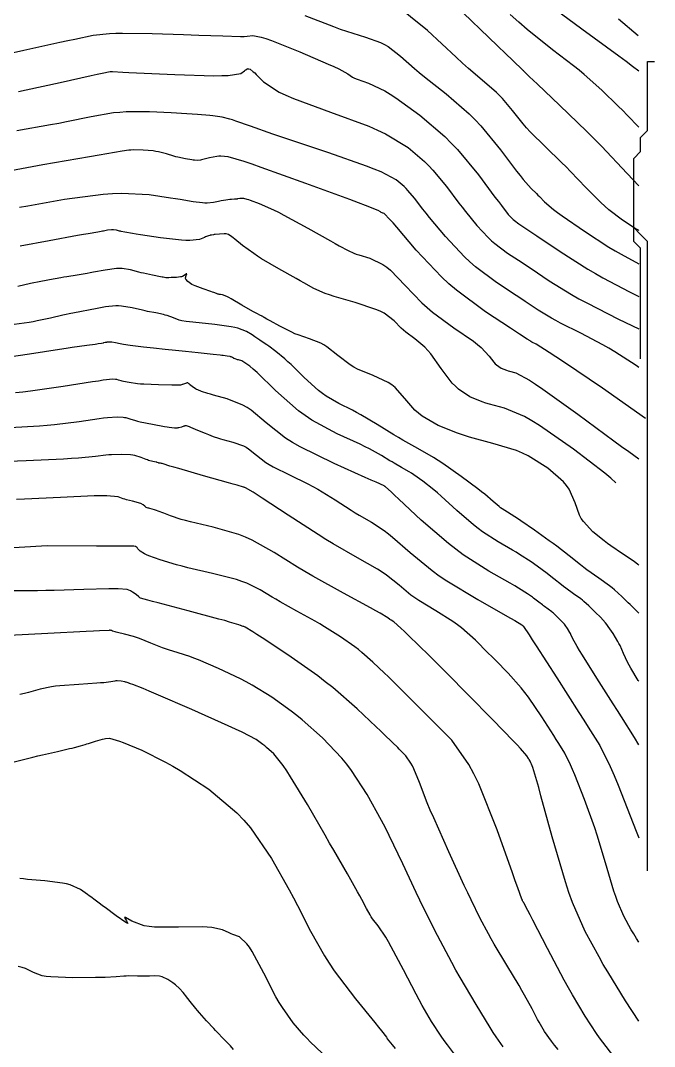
# Model space of a CAD drawing. Header units: metres. Extents: x 837475 to 838479, y 1189012 to 1191015.
# Drawn here: x 838387.2 to 838478.8, y 1189518.9 to 1189667.2 of the extents above; entities that cross this region are included whole.
import ezdxf

# ---------------------------------------------------------------- set-up
doc = ezdxf.new("R2010")
doc.units = ezdxf.units.M
doc.header["$LTSCALE"] = 0.3
for name, color, linetype in [('COTAS 10', 1, 'Continuous'), ('COTAS INT', 252, 'Continuous'), ('DRENAJE', 5, 'Continuous')]:
    doc.layers.add(name, color=color, linetype=linetype)

msp = doc.modelspace()

# ---------------------------------------------------------------- linework, layer by layer
at = {"layer": 'COTAS 10'}
for points, elevation in [([(838476.514, 1189651.77), (838474.839, 1189653.531), (838474.198, 1189654.182), (838473.554, 1189654.829), (838471.195, 1189657.12), (838468.653, 1189659.386), (838467.893, 1189660.017), (838467.109, 1189660.65), (838464.076, 1189662.948), (838460.392, 1189665.887), (838459.198, 1189666.922), (838457.928, 1189668.055)], 1910), ([(838386.931, 1189656.92), (838388.066, 1189657.16), (838392.972, 1189658.239), (838397.445, 1189659.241), (838398.307, 1189659.432), (838399.006, 1189659.585), (838400.17, 1189659.825), (838400.285, 1189659.819), (838400.323, 1189659.816), (838400.363, 1189659.814), (838400.527, 1189659.801), (838402.016, 1189659.727), (838402.892, 1189659.686), (838403.968, 1189659.635), (838409.527, 1189659.378), (838415.17, 1189659.211), (838416.299, 1189659.218), (838417.24, 1189659.248), (838419.071, 1189659.548), (838419.574, 1189659.921), (838419.677, 1189659.998), (838419.765, 1189660.063), (838419.951, 1189660.199), (838420.071, 1189660.227), (838420.116, 1189660.223), (838420.167, 1189660.213), (838420.394, 1189660.138), (838420.852, 1189659.792), (838421.048, 1189659.613), (838421.273, 1189659.396), (838422.339, 1189658.312), (838424.584, 1189656.841), (838425.553, 1189656.381), (838426.674, 1189655.898), (838431.975, 1189653.963), (838437.519, 1189651.909), (838438.792, 1189651.352), (838439.951, 1189650.799), (838443.193, 1189648.843), (838445.565, 1189646.805), (838446.177, 1189646.201), (838446.769, 1189645.58), (838448.743, 1189643.193), (838450.54, 1189640.811), (838451.019, 1189640.193), (838451.491, 1189639.594), (838453.131, 1189637.58), (838454.78, 1189635.812), (838455.257, 1189635.368), (838455.744, 1189634.943), (838457.58, 1189633.572), (838459.654, 1189632.203), (838460.291, 1189631.779), (838460.956, 1189631.336), (838463.584, 1189629.576), (838466.825, 1189627.582), (838467.876, 1189626.991), (838468.993, 1189626.384), (838473.584, 1189624.054), (838476.514, 1189622.63)], 1920), ([(838476.514, 1189588.507), (838476.4, 1189588.6), (838476.074, 1189588.842), (838475.718, 1189589.098), (838474.182, 1189590.131), (838472.473, 1189591.299), (838472.006, 1189591.639), (838471.543, 1189591.986), (838469.897, 1189593.301), (838468.513, 1189594.777), (838468.215, 1189595.226), (838467.953, 1189595.692), (838467.318, 1189597.52), (838466.479, 1189599.468), (838466.089, 1189600.009), (838465.631, 1189600.552), (838463.407, 1189602.517), (838460.563, 1189604.263), (838459.713, 1189604.667), (838458.837, 1189605.037), (838455.446, 1189606.084), (838452.067, 1189606.984), (838451.198, 1189607.261), (838450.358, 1189607.549), (838447.563, 1189608.691), (838445.237, 1189610.027), (838444.693, 1189610.438), (838444.192, 1189610.866), (838442.741, 1189612.562), (838441.329, 1189614.174), (838440.852, 1189614.55), (838440.337, 1189614.895), (838438.168, 1189615.886), (838435.919, 1189616.809), (838435.354, 1189617.111), (838434.815, 1189617.434), (838433.075, 1189618.768), (838431.488, 1189620.034), (838431.045, 1189620.314), (838430.6, 1189620.563), (838428.98, 1189621.206), (838427.331, 1189621.751), (838426.867, 1189621.937), (838426.401, 1189622.14), (838424.691, 1189623.001), (838423.289, 1189623.782), (838422.795, 1189624.057), (838422.413, 1189624.271), (838422.352, 1189624.309), (838422.332, 1189624.323), (838422.312, 1189624.338), (838422.231, 1189624.401), (838422.121, 1189624.47), (838422.084, 1189624.489), (838422.043, 1189624.507), (838421.868, 1189624.569), (838421.341, 1189624.837), (838421.079, 1189624.985), (838420.765, 1189625.164), (838419.211, 1189626.078), (838417.632, 1189626.986), (838417.303, 1189627.162), (838417.021, 1189627.306), (838416.394, 1189627.551), (838416.122, 1189627.579), (838416.064, 1189627.584), (838416.014, 1189627.589), (838415.898, 1189627.6), (838415.804, 1189627.622), (838415.769, 1189627.633), (838415.729, 1189627.647), (838415.553, 1189627.718), (838415.131, 1189627.874), (838414.937, 1189627.942), (838414.709, 1189628.021), (838413.605, 1189628.394), (838412.46, 1189628.826), (838412.206, 1189628.942), (838411.98, 1189629.056), (838411.391, 1189629.452), (838411.103, 1189629.825), (838411.067, 1189629.925), (838411.049, 1189630.023), (838411.141, 1189630.362), (838411.25, 1189630.572), (838411.243, 1189630.589), (838411.22, 1189630.589), (838411.003, 1189630.436), (838410.617, 1189630.216), (838410.489, 1189630.172), (838410.35, 1189630.135), (838409.771, 1189630.065), (838409.212, 1189630.044), (838409.086, 1189630.038), (838408.972, 1189630.032), (838408.667, 1189630.011), (838408.462, 1189629.998), (838408.412, 1189629.997), (838408.365, 1189629.998), (838408.221, 1189630.012), (838407.851, 1189630.082), (838407.663, 1189630.118), (838407.436, 1189630.162), (838406.307, 1189630.381), (838404.985, 1189630.659), (838404.637, 1189630.74), (838404.296, 1189630.823), (838403.134, 1189631.138), (838401.894, 1189631.335), (838401.505, 1189631.344), (838401.096, 1189631.333), (838399.455, 1189631.127), (838397.756, 1189630.811), (838397.311, 1189630.731), (838396.877, 1189630.654), (838395.399, 1189630.401), (838393.932, 1189630.152), (838393.504, 1189630.078), (838393.067, 1189630.002), (838391.41, 1189629.706), (838389.662, 1189629.371), (838389.167, 1189629.269), (838388.668, 1189629.164), (838386.828, 1189628.754)], 1930), ([(838476.514, 1189534.014), (838476.173, 1189534.563), (838475.792, 1189535.202), (838475.437, 1189535.811), (838474.366, 1189537.761), (838473.446, 1189539.883), (838473.187, 1189540.601), (838472.925, 1189541.376), (838471.961, 1189544.644), (838470.865, 1189548.39), (838470.519, 1189549.466), (838470.155, 1189550.558), (838468.69, 1189554.644), (838467.291, 1189558.219), (838466.969, 1189558.989), (838466.675, 1189559.665), (838465.851, 1189561.313), (838464.952, 1189562.743), (838464.61, 1189563.282), (838464.229, 1189563.881), (838462.518, 1189566.561), (838460.571, 1189569.407), (838460.041, 1189570.112), (838459.515, 1189570.781), (838457.648, 1189572.895), (838455.805, 1189574.768), (838455.294, 1189575.284), (838454.783, 1189575.798), (838452.938, 1189577.648), (838450.933, 1189579.421), (838450.321, 1189579.888), (838449.686, 1189580.345), (838447.187, 1189581.905), (838444.759, 1189583.377), (838444.168, 1189583.778), (838443.612, 1189584.175), (838441.897, 1189585.585), (838440.072, 1189587.042), (838439.447, 1189587.47), (838438.771, 1189587.907), (838435.893, 1189589.573), (838432.403, 1189591.568), (838431.34, 1189592.213), (838430.234, 1189592.899), (838425.893, 1189595.708), (838422.142, 1189598.187), (838421.409, 1189598.664), (838420.809, 1189599.05), (838419.743, 1189599.686), (838419.571, 1189599.726), (838419.534, 1189599.736), (838419.501, 1189599.745), (838419.42, 1189599.772), (838418.508, 1189600.036), (838417.951, 1189600.195), (838417.263, 1189600.391), (838413.679, 1189601.408), (838410.081, 1189602.436), (838409.383, 1189602.638), (838408.814, 1189602.806), (838407.839, 1189603.115), (838407.699, 1189603.178), (838407.657, 1189603.19), (838407.613, 1189603.2), (838407.443, 1189603.216), (838407.287, 1189603.227), (838407.253, 1189603.233), (838407.222, 1189603.241), (838407.144, 1189603.279), (838406.988, 1189603.339), (838406.909, 1189603.359), (838406.815, 1189603.382), (838406.342, 1189603.48), (838405.73, 1189603.634), (838405.548, 1189603.692), (838405.359, 1189603.757), (838404.63, 1189604.045), (838403.733, 1189604.314), (838403.439, 1189604.367), (838403.125, 1189604.41), (838401.825, 1189604.487), (838400.377, 1189604.451), (838399.97, 1189604.424), (838399.559, 1189604.389), (838398.054, 1189604.198), (838395.593, 1189603.959), (838394.581, 1189603.893), (838393.425, 1189603.827), (838388.054, 1189603.588), (838382.927, 1189603.383)], 1940), ([(838450.76, 1189516.689), (838448.876, 1189519.163), (838448.412, 1189519.806), (838447.975, 1189520.43), (838446.605, 1189522.534), (838445.248, 1189524.89), (838444.819, 1189525.673), (838444.365, 1189526.514), (838442.534, 1189530.025), (838440.765, 1189533.359), (838440.352, 1189534.088), (838439.972, 1189534.734), (838438.874, 1189536.365), (838438.082, 1189537.409), (838437.894, 1189537.684), (838437.72, 1189537.953), (838437.204, 1189538.874), (838436.519, 1189540.181), (838436.238, 1189540.693), (838435.918, 1189541.27), (838434.431, 1189543.898), (838432.485, 1189547.289), (838431.875, 1189548.347), (838431.234, 1189549.458), (838428.661, 1189553.898), (838426.228, 1189557.931), (838425.674, 1189558.785), (838425.173, 1189559.523), (838423.799, 1189561.24), (838422.778, 1189562.147), (838422.5, 1189562.375), (838422.223, 1189562.594), (838421.24, 1189563.301), (838419.225, 1189564.357), (838418.298, 1189564.795), (838417.211, 1189565.296), (838411.952, 1189567.633), (838406.812, 1189569.864), (838405.799, 1189570.298), (838404.965, 1189570.652), (838403.435, 1189571.268), (838403.108, 1189571.361), (838403.032, 1189571.385), (838402.962, 1189571.408), (838402.76, 1189571.486), (838402.511, 1189571.565), (838402.411, 1189571.589), (838402.298, 1189571.613), (838401.776, 1189571.708), (838401.179, 1189571.761), (838401.017, 1189571.758), (838400.857, 1189571.749), (838400.294, 1189571.653), (838399.246, 1189571.507), (838398.78, 1189571.465), (838398.239, 1189571.423), (838395.651, 1189571.269), (838392.92, 1189571.064), (838392.288, 1189570.991), (838391.711, 1189570.91), (838390.075, 1189570.559), (838388.396, 1189570.096), (838387.791, 1189569.945), (838387.126, 1189569.785)], 1950)]:
    msp.add_lwpolyline(points, dxfattribs=dict(at, elevation=elevation))
at = {"layer": 'COTAS INT'}
for points, elevation in [([(838476.514, 1189636.843), (838476.458, 1189636.876), (838475.998, 1189637.155), (838474.177, 1189638.331), (838472.181, 1189639.847), (838471.611, 1189640.341), (838471.033, 1189640.867), (838468.88, 1189643.034), (838466.643, 1189645.385), (838466.012, 1189646.027), (838465.376, 1189646.665), (838463.034, 1189648.938), (838460.856, 1189651.108), (838460.323, 1189651.68), (838459.821, 1189652.241), (838458.26, 1189654.165), (838456.818, 1189655.915), (838456.39, 1189656.366), (838455.95, 1189656.803), (838454.26, 1189658.26), (838451.917, 1189660.24), (838451.065, 1189661.006), (838450.125, 1189661.867), (838446, 1189665.765), (838441.107, 1189669.673)], 1914), ([(838476.514, 1189643.297), (838474.86, 1189645.077), (838471.117, 1189649.011), (838470.061, 1189650.085), (838468.996, 1189651.153), (838465.077, 1189654.957), (838461.871, 1189657.994), (838461.256, 1189658.578), (838460.76, 1189659.05), (838459.949, 1189659.83), (838459.907, 1189659.881), (838459.895, 1189659.894), (838459.882, 1189659.907), (838459.833, 1189659.949), (838458.276, 1189661.437), (838457.313, 1189662.361), (838456.118, 1189663.508), (838449.883, 1189669.496)], 1912), ([(838462.429, 1189670.374), (838468.277, 1189665.988), (838473.626, 1189662.088), (838474.707, 1189661.288), (838475.613, 1189660.608), (838476.514, 1189659.895)], 1908), ([(838428.306, 1189667.912), (838432.422, 1189666.299), (838433.406, 1189665.942), (838434.321, 1189665.624), (838437.063, 1189664.798), (838439.237, 1189664.026), (838439.795, 1189663.741), (838440.333, 1189663.426), (838442.117, 1189662.034), (838444.133, 1189660.227), (838444.817, 1189659.651), (838445.557, 1189659.042), (838448.687, 1189656.571), (838452.019, 1189653.699), (838452.886, 1189652.839), (838453.728, 1189651.949), (838456.571, 1189648.499), (838458.883, 1189645.432), (838459.39, 1189644.783), (838459.841, 1189644.222), (838460.991, 1189642.919), (838461.756, 1189642.177), (838461.964, 1189641.968), (838462.17, 1189641.759), (838462.9, 1189640.991), (838464.221, 1189639.868), (838464.799, 1189639.435), (838465.469, 1189638.948), (838468.658, 1189636.748), (838472.204, 1189634.459), (838473.1, 1189633.915), (838473.959, 1189633.411), (838476.514, 1189632.044)], 1916), ([(838476.436, 1189664.977), (838473.598, 1189667.377)], 1906), ([(838382.742, 1189661.809), (838387.701, 1189662.919), (838392.904, 1189664.047), (838394.052, 1189664.294), (838395.073, 1189664.512), (838397.701, 1189665.062), (838400.104, 1189665.323), (838400.982, 1189665.36), (838401.953, 1189665.38), (838406.228, 1189665.322), (838410.762, 1189665.167), (838411.895, 1189665.126), (838412.975, 1189665.086), (838416.437, 1189664.949), (838419.001, 1189664.883), (838419.515, 1189664.888), (838419.944, 1189664.903), (838420.785, 1189665.041), (838421.999, 1189664.799), (838422.663, 1189664.574), (838423.469, 1189664.28), (838427.563, 1189662.651), (838431.678, 1189660.9), (838432.497, 1189660.531), (838433.177, 1189660.211), (838434.477, 1189659.472), (838435.179, 1189659.012), (838435.482, 1189658.868), (838435.833, 1189658.717), (838437.49, 1189658.112), (838439.82, 1189657.011), (838440.593, 1189656.548), (838441.422, 1189656.016), (838444.882, 1189653.522), (838448.509, 1189650.406), (838449.445, 1189649.483), (838450.35, 1189648.533), (838453.369, 1189644.882), (838455.746, 1189641.681), (838456.246, 1189641.015), (838456.678, 1189640.444), (838457.665, 1189639.177), (838458.225, 1189638.576), (838458.388, 1189638.425), (838458.553, 1189638.281), (838459.177, 1189637.815), (838460.488, 1189636.943), (838461.086, 1189636.542), (838461.786, 1189636.073), (838465.166, 1189633.804), (838469.161, 1189631.258), (838470.249, 1189630.614), (838471.33, 1189629.996), (838475.166, 1189627.986), (838476.514, 1189627.325)], 1918), ([(838476.514, 1189617.059), (838476.126, 1189617.351), (838473.054, 1189619.326), (838472.189, 1189619.838), (838471.319, 1189620.335), (838468.127, 1189622.002), (838465.223, 1189623.468), (838464.534, 1189623.839), (838463.895, 1189624.194), (838462.002, 1189625.348), (838460.125, 1189626.599), (838459.496, 1189627.016), (838458.82, 1189627.463), (838455.982, 1189629.329), (838452.936, 1189631.605), (838452.127, 1189632.31), (838451.334, 1189633.048), (838448.596, 1189635.982), (838446.304, 1189638.743), (838445.792, 1189639.371), (838445.333, 1189639.94), (838444.117, 1189641.503), (838443.187, 1189642.628), (838442.909, 1189642.92), (838442.621, 1189643.205), (838441.503, 1189644.164), (838439.295, 1189645.311), (838438.319, 1189645.714), (838437.185, 1189646.154), (838431.773, 1189648.051), (838426.114, 1189649.944), (838424.824, 1189650.382), (838423.655, 1189650.782), (838420.432, 1189651.918), (838418.323, 1189652.66), (838417.856, 1189652.812), (838417.44, 1189652.942), (838416.357, 1189653.22), (838415.353, 1189653.356), (838414.986, 1189653.396), (838414.581, 1189653.437), (838412.796, 1189653.595), (838410.491, 1189653.757), (838409.757, 1189653.801), (838408.982, 1189653.845), (838405.838, 1189653.999), (838402.474, 1189653.981), (838401.561, 1189653.917), (838400.655, 1189653.826), (838397.449, 1189653.285), (838393.882, 1189652.538), (838392.749, 1189652.318), (838391.553, 1189652.092), (838386.71, 1189651.231)], 1922), ([(838477.473, 1189609.666), (838471.283, 1189614.04), (838465.661, 1189617.858), (838464.53, 1189618.615), (838463.583, 1189619.241), (838461.703, 1189620.419), (838461.094, 1189620.727), (838460.95, 1189620.804), (838460.816, 1189620.879), (838460.419, 1189621.12), (838459.294, 1189621.863), (838458.701, 1189622.253), (838457.986, 1189622.723), (838454.385, 1189625.086), (838450.176, 1189628.208), (838449.077, 1189629.156), (838448.008, 1189630.141), (838444.385, 1189634), (838441.588, 1189637.303), (838441.038, 1189637.938), (838440.587, 1189638.451), (838439.768, 1189639.292), (838439.61, 1189639.339), (838439.575, 1189639.35), (838439.543, 1189639.362), (838439.459, 1189639.399), (838439.333, 1189639.469), (838439.276, 1189639.501), (838439.209, 1189639.539), (838438.884, 1189639.721), (838437.048, 1189640.454), (838436.027, 1189640.839), (838434.785, 1189641.302), (838428.448, 1189643.633), (838421.988, 1189645.955), (838420.668, 1189646.413), (838419.551, 1189646.791), (838417.21, 1189647.488), (838416.178, 1189647.571), (838415.886, 1189647.562), (838415.592, 1189647.539), (838414.51, 1189647.341), (838413.578, 1189647.108), (838413.378, 1189647.063), (838413.203, 1189647.027), (838412.782, 1189646.968), (838412.361, 1189647.002), (838412.186, 1189647.025), (838411.985, 1189647.053), (838411.049, 1189647.202), (838409.956, 1189647.424), (838409.657, 1189647.497), (838409.359, 1189647.576), (838408.294, 1189647.907), (838407.136, 1189648.215), (838406.779, 1189648.28), (838406.407, 1189648.335), (838404.93, 1189648.463), (838403.508, 1189648.485), (838403.171, 1189648.475), (838402.857, 1189648.457), (838401.925, 1189648.33), (838399.697, 1189647.916), (838398.567, 1189647.716), (838397.213, 1189647.479), (838390.468, 1189646.318), (838382.439, 1189644.843)], 1924), ([(838387.104, 1189640.225), (838388.281, 1189640.431), (838393.571, 1189641.353), (838399.157, 1189642.102), (838400.522, 1189642.2), (838401.807, 1189642.25), (838405.794, 1189642.035), (838408.882, 1189641.564), (838409.602, 1189641.453), (838410.263, 1189641.35), (838412.162, 1189641.046), (838413.534, 1189640.877), (838413.863, 1189640.858), (838414.17, 1189640.852), (838415.093, 1189640.933), (838415.84, 1189641.083), (838416.036, 1189641.12), (838416.227, 1189641.156), (838416.875, 1189641.272), (838417.443, 1189641.357), (838417.583, 1189641.374), (838417.715, 1189641.387), (838418.131, 1189641.411), (838418.47, 1189641.426), (838418.554, 1189641.434), (838418.633, 1189641.444), (838418.885, 1189641.492), (838419.104, 1189641.532), (838419.164, 1189641.537), (838419.223, 1189641.538), (838419.433, 1189641.521), (838419.909, 1189641.38), (838420.136, 1189641.303), (838420.404, 1189641.21), (838421.716, 1189640.738), (838423.756, 1189639.842), (838424.483, 1189639.481), (838425.28, 1189639.072), (838428.742, 1189637.186), (838432.016, 1189635.346), (838432.693, 1189634.966), (838433.272, 1189634.641), (838434.536, 1189633.933), (838435.391, 1189633.559), (838435.711, 1189633.445), (838436.069, 1189633.326), (838437.662, 1189632.859), (838439.562, 1189631.949), (838440.112, 1189631.552), (838440.673, 1189631.091), (838442.788, 1189628.9), (838445.195, 1189626.378), (838445.94, 1189625.709), (838446.72, 1189625.053), (838449.824, 1189622.788), (838452.629, 1189620.831), (838453.222, 1189620.369), (838453.734, 1189619.942), (838454.918, 1189618.69), (838455.587, 1189617.8), (838455.775, 1189617.602), (838455.965, 1189617.425), (838456.658, 1189616.961), (838457.409, 1189616.654), (838457.635, 1189616.576), (838457.868, 1189616.502), (838458.776, 1189616.26), (838460.727, 1189615.211), (838461.618, 1189614.627), (838462.661, 1189613.917), (838467.696, 1189610.293), (838472.897, 1189606.47), (838474.045, 1189605.635), (838475.065, 1189604.896), (838476.514, 1189603.87)], 1926), ([(838473.214, 1189600.403), (838472.5, 1189601.042), (838471.624, 1189601.778), (838467.111, 1189605.253), (838462.189, 1189608.664), (838461.056, 1189609.359), (838460.021, 1189609.947), (838457.111, 1189611.172), (838454.968, 1189611.743), (838454.416, 1189611.919), (838453.883, 1189612.102), (838452.11, 1189612.826), (838450.474, 1189613.922), (838450.028, 1189614.34), (838449.584, 1189614.807), (838448.003, 1189616.907), (838446.469, 1189619.037), (838446.053, 1189619.524), (838445.643, 1189619.966), (838444.194, 1189621.19), (838442.869, 1189622.157), (838442.536, 1189622.438), (838442.218, 1189622.723), (838441.19, 1189623.8), (838439.759, 1189624.879), (838439.186, 1189625.166), (838438.537, 1189625.448), (838435.556, 1189626.426), (838432.527, 1189627.314), (838431.848, 1189627.54), (838431.238, 1189627.756), (838429.613, 1189628.467), (838428.124, 1189629.299), (838427.6, 1189629.593), (838427.028, 1189629.914), (838424.558, 1189631.302), (838422.056, 1189632.773), (838421.464, 1189633.147), (838420.916, 1189633.506), (838419.298, 1189634.683), (838418.176, 1189635.583), (838417.94, 1189635.768), (838417.736, 1189635.925), (838417.27, 1189636.26), (838416.917, 1189636.365), (838416.785, 1189636.377), (838416.637, 1189636.382), (838415.979, 1189636.338), (838415.34, 1189636.26), (838415.205, 1189636.243), (838415.088, 1189636.229), (838414.815, 1189636.194), (838414.656, 1189636.165), (838414.611, 1189636.153), (838414.565, 1189636.14), (838414.395, 1189636.083), (838414.085, 1189635.961), (838413.951, 1189635.908), (838413.796, 1189635.847), (838413.061, 1189635.557), (838411.672, 1189635.383), (838411.105, 1189635.395), (838410.459, 1189635.433), (838407.466, 1189635.788), (838404.538, 1189636.231), (838403.933, 1189636.325), (838403.417, 1189636.406), (838402.296, 1189636.593), (838401.784, 1189636.7), (838401.653, 1189636.73), (838401.526, 1189636.761), (838401.105, 1189636.874), (838400.668, 1189636.943), (838400.531, 1189636.946), (838400.387, 1189636.943), (838399.808, 1189636.87), (838399.209, 1189636.759), (838399.052, 1189636.73), (838398.898, 1189636.703), (838398.377, 1189636.614), (838397.001, 1189636.371), (838396.309, 1189636.247), (838395.482, 1189636.098), (838391.371, 1189635.355), (838387.158, 1189634.583)], 1928), ([(838476.514, 1189581.544), (838475.544, 1189582.507), (838475.264, 1189582.786), (838474.992, 1189583.057), (838474.069, 1189583.98), (838473.027, 1189584.917), (838472.679, 1189585.198), (838472.305, 1189585.489), (838470.741, 1189586.614), (838469.028, 1189587.829), (838468.56, 1189588.176), (838468.096, 1189588.528), (838466.443, 1189589.835), (838464.684, 1189591.219), (838464.152, 1189591.62), (838463.601, 1189592.027), (838461.449, 1189593.562), (838459.468, 1189594.918), (838459.025, 1189595.213), (838458.627, 1189595.474), (838457.57, 1189596.127), (838456.792, 1189596.626), (838456.57, 1189596.79), (838456.346, 1189596.965), (838455.513, 1189597.689), (838454.285, 1189598.727), (838453.812, 1189599.101), (838453.281, 1189599.511), (838450.884, 1189601.302), (838448.237, 1189603.158), (838447.55, 1189603.608), (838446.881, 1189604.032), (838444.63, 1189605.334), (838442.432, 1189606.549), (838441.797, 1189606.917), (838441.151, 1189607.299), (838438.724, 1189608.795), (838436.359, 1189610.229), (838435.753, 1189610.571), (838435.167, 1189610.89), (838433.224, 1189611.848), (838431.357, 1189612.91), (838430.818, 1189613.296), (838430.271, 1189613.722), (838428.214, 1189615.589), (838426.294, 1189617.461), (838425.832, 1189617.889), (838425.401, 1189618.278), (838424.095, 1189619.359), (838423.07, 1189620.117), (838422.815, 1189620.302), (838422.573, 1189620.477), (838421.806, 1189621.019), (838421.089, 1189621.499), (838420.879, 1189621.634), (838420.664, 1189621.77), (838419.845, 1189622.27), (838418.632, 1189622.731), (838418.168, 1189622.842), (838417.648, 1189622.946), (838415.309, 1189623.265), (838413.026, 1189623.493), (838412.541, 1189623.541), (838412.121, 1189623.582), (838411.139, 1189623.675), (838410.516, 1189623.786), (838410.323, 1189623.839), (838410.121, 1189623.902), (838409.317, 1189624.206), (838408.405, 1189624.541), (838408.135, 1189624.622), (838407.858, 1189624.698), (838406.794, 1189624.931), (838405.591, 1189625.165), (838405.226, 1189625.243), (838404.848, 1189625.325), (838403.368, 1189625.668), (838401.822, 1189625.916), (838401.403, 1189625.94), (838400.987, 1189625.944), (838399.517, 1189625.793), (838398.068, 1189625.516), (838397.264, 1189625.366), (838395.807, 1189625.1), (838394.268, 1189624.8), (838393.813, 1189624.704), (838393.347, 1189624.603), (838391.561, 1189624.19), (838389.624, 1189623.774), (838389.063, 1189623.67), (838388.49, 1189623.572), (838386.33, 1189623.257)], 1932), ([(838476.514, 1189571.716), (838476.429, 1189571.849), (838475.353, 1189573.618), (838475.111, 1189574.053), (838474.892, 1189574.463), (838474.305, 1189575.742), (838473.817, 1189576.863), (838473.662, 1189577.172), (838473.499, 1189577.482), (838472.836, 1189578.597), (838472.113, 1189579.635), (838471.911, 1189579.897), (838471.709, 1189580.146), (838470.973, 1189580.953), (838470.266, 1189581.656), (838470.081, 1189581.84), (838469.901, 1189582.019), (838469.292, 1189582.628), (838468.604, 1189583.248), (838468.374, 1189583.433), (838468.127, 1189583.625), (838467.094, 1189584.368), (838465.962, 1189585.171), (838465.654, 1189585.4), (838465.347, 1189585.632), (838464.255, 1189586.495), (838463.093, 1189587.41), (838462.742, 1189587.674), (838462.378, 1189587.943), (838460.957, 1189588.957), (838459.315, 1189590.04), (838458.811, 1189590.353), (838458.287, 1189590.672), (838456.217, 1189591.874), (838453.957, 1189593.324), (838453.313, 1189593.799), (838452.662, 1189594.307), (838450.241, 1189596.41), (838447.986, 1189598.466), (838447.439, 1189598.945), (838446.925, 1189599.383), (838445.345, 1189600.64), (838444.045, 1189601.551), (838443.708, 1189601.772), (838443.379, 1189601.98), (838442.274, 1189602.62), (838441.194, 1189603.216), (838440.883, 1189603.397), (838440.565, 1189603.585), (838439.373, 1189604.319), (838437.646, 1189605.275), (838436.99, 1189605.603), (838436.259, 1189605.957), (838432.978, 1189607.462), (838429.312, 1189609.443), (838428.338, 1189610.097), (838427.382, 1189610.796), (838424.075, 1189613.703), (838421.388, 1189616.312), (838420.823, 1189616.824), (838420.334, 1189617.244), (838419.215, 1189618.003), (838418.69, 1189618.145), (838418.576, 1189618.177), (838418.476, 1189618.205), (838418.23, 1189618.28), (838418.076, 1189618.344), (838418.035, 1189618.366), (838417.994, 1189618.39), (838417.85, 1189618.491), (838417.648, 1189618.592), (838417.571, 1189618.615), (838417.484, 1189618.637), (838417.094, 1189618.702), (838416.508, 1189618.769), (838416.299, 1189618.793), (838416.068, 1189618.819), (838415.064, 1189618.933), (838413.755, 1189619.073), (838413.332, 1189619.117), (838412.883, 1189619.162), (838411.045, 1189619.342), (838409.12, 1189619.534), (838408.616, 1189619.587), (838408.124, 1189619.64), (838406.456, 1189619.829), (838404.971, 1189620.007), (838404.596, 1189620.052), (838404.237, 1189620.096), (838403.069, 1189620.24), (838402.094, 1189620.375), (838401.856, 1189620.414), (838401.632, 1189620.452), (838400.94, 1189620.594), (838400.421, 1189620.704), (838400.306, 1189620.721), (838400.204, 1189620.734), (838399.939, 1189620.734), (838399.755, 1189620.699), (838399.704, 1189620.689), (838399.653, 1189620.68), (838399.469, 1189620.646), (838399.274, 1189620.608), (838399.217, 1189620.596), (838399.157, 1189620.583), (838398.931, 1189620.531), (838398.463, 1189620.45), (838398.251, 1189620.419), (838398.004, 1189620.384), (838396.815, 1189620.229), (838394.678, 1189619.928), (838393.834, 1189619.802), (838392.879, 1189619.658), (838388.52, 1189618.98), (838384.282, 1189618.332)], 1934), ([(838476.514, 1189562.512), (838475.896, 1189563.567), (838474.005, 1189566.588), (838473.427, 1189567.505), (838472.824, 1189568.457), (838470.449, 1189572.185), (838468.373, 1189575.472), (838467.958, 1189576.147), (838467.614, 1189576.718), (838466.95, 1189577.931), (838466.713, 1189578.476), (838466.638, 1189578.626), (838466.559, 1189578.776), (838466.236, 1189579.318), (838465.885, 1189579.823), (838465.787, 1189579.95), (838465.689, 1189580.071), (838465.332, 1189580.463), (838464.988, 1189580.805), (838464.898, 1189580.894), (838464.515, 1189581.277), (838464.18, 1189581.578), (838464.069, 1189581.668), (838463.949, 1189581.761), (838463.447, 1189582.122), (838462.897, 1189582.512), (838462.747, 1189582.624), (838462.598, 1189582.736), (838462.068, 1189583.156), (838461.503, 1189583.6), (838461.332, 1189583.729), (838461.155, 1189583.859), (838460.465, 1189584.352), (838459.161, 1189585.162), (838458.598, 1189585.493), (838457.947, 1189585.871), (838454.864, 1189587.621), (838451.143, 1189590.003), (838450.089, 1189590.779), (838449.025, 1189591.605), (838445.098, 1189595.012), (838441.876, 1189598.022), (838441.257, 1189598.599), (838440.756, 1189599.065), (838439.929, 1189599.821), (838439.869, 1189599.855), (838439.85, 1189599.867), (838439.83, 1189599.879), (838439.753, 1189599.929), (838438.592, 1189600.46), (838437.89, 1189600.776), (838437.023, 1189601.164), (838432.515, 1189603.174), (838427.61, 1189605.587), (838426.493, 1189606.229), (838425.48, 1189606.861), (838422.691, 1189609.05), (838420.546, 1189610.871), (838419.939, 1189611.272), (838419.326, 1189611.627), (838417.064, 1189612.532), (838415.1, 1189613.062), (838414.675, 1189613.181), (838414.301, 1189613.287), (838413.38, 1189613.566), (838412.817, 1189613.8), (838412.668, 1189613.877), (838412.524, 1189613.959), (838412.028, 1189614.302), (838411.642, 1189614.611), (838411.567, 1189614.672), (838411.504, 1189614.723), (838411.392, 1189614.82), (838411.371, 1189614.844), (838411.367, 1189614.849), (838411.363, 1189614.853), (838411.354, 1189614.863), (838411.284, 1189614.842), (838411.242, 1189614.827), (838411.19, 1189614.808), (838410.919, 1189614.708), (838410.626, 1189614.598), (838410.561, 1189614.574), (838410.502, 1189614.552), (838410.346, 1189614.495), (838409.788, 1189614.477), (838409.477, 1189614.479), (838409.097, 1189614.485), (838407.158, 1189614.535), (838405.054, 1189614.628), (838404.571, 1189614.662), (838404.13, 1189614.699), (838402.897, 1189614.861), (838402.085, 1189615.028), (838401.911, 1189615.068), (838401.758, 1189615.106), (838401.386, 1189615.222), (838401.118, 1189615.303), (838401.03, 1189615.318), (838400.936, 1189615.331), (838400.547, 1189615.354), (838399.185, 1189615.197), (838398.478, 1189615.097), (838397.628, 1189614.972), (838393.365, 1189614.315), (838388.67, 1189613.638), (838387.547, 1189613.5), (838386.501, 1189613.384)], 1936), ([(838385.709, 1189608.366), (838389.963, 1189608.605), (838391.064, 1189608.696), (838392.131, 1189608.798), (838395.709, 1189609.257), (838398.593, 1189609.68), (838399.224, 1189609.76), (838399.781, 1189609.824), (838401.186, 1189609.92), (838402.03, 1189609.871), (838402.234, 1189609.843), (838402.425, 1189609.809), (838403.008, 1189609.633), (838403.814, 1189609.382), (838404.146, 1189609.3), (838404.524, 1189609.212), (838406.285, 1189608.85), (838408.031, 1189608.527), (838408.4, 1189608.464), (838408.72, 1189608.413), (838409.464, 1189608.325), (838409.885, 1189608.344), (838410.001, 1189608.361), (838410.117, 1189608.382), (838410.536, 1189608.5), (838410.882, 1189608.619), (838410.953, 1189608.642), (838411.013, 1189608.659), (838411.141, 1189608.685), (838411.426, 1189608.579), (838411.586, 1189608.514), (838411.781, 1189608.434), (838412.779, 1189608.016), (838413.873, 1189607.56), (838414.13, 1189607.455), (838414.366, 1189607.36), (838415.052, 1189607.096), (838415.822, 1189606.846), (838416.112, 1189606.761), (838416.436, 1189606.668), (838417.88, 1189606.273), (838419.416, 1189605.717), (838419.797, 1189605.523), (838420.159, 1189605.31), (838421.308, 1189604.397), (838422.663, 1189603.334), (838423.155, 1189603.027), (838423.697, 1189602.714), (838426.08, 1189601.542), (838428.744, 1189600.251), (838429.464, 1189599.863), (838430.176, 1189599.463), (838432.684, 1189597.911), (838434.981, 1189596.423), (838435.56, 1189596.063), (838436.114, 1189595.726), (838437.911, 1189594.697), (838439.763, 1189593.486), (838440.352, 1189593.035), (838440.974, 1189592.532), (838443.498, 1189590.299), (838446.66, 1189587.699), (838447.685, 1189586.966), (838448.775, 1189586.227), (838453.252, 1189583.513), (838457.212, 1189581.282), (838457.975, 1189580.848), (838458.595, 1189580.493), (838459.632, 1189579.877), (838459.755, 1189579.754), (838459.781, 1189579.727), (838459.877, 1189579.63), (838460.672, 1189578.43), (838461.139, 1189577.708), (838461.713, 1189576.817), (838464.679, 1189572.192), (838467.859, 1189567.213), (838468.567, 1189566.098), (838469.202, 1189565.098), (838470.874, 1189562.44), (838472.405, 1189559.377), (838472.95, 1189558.122), (838473.548, 1189556.689), (838476.149, 1189550.046), (838476.514, 1189549.08)], 1938), ([(838476.514, 1189522.584), (838474.618, 1189525.543), (838472.041, 1189529.718), (838471.394, 1189530.815), (838470.777, 1189531.886), (838468.787, 1189535.543), (838466.958, 1189539.767), (838466.441, 1189541.196), (838465.92, 1189542.738), (838464.002, 1189549.241), (838462.393, 1189555.178), (838462.067, 1189556.362), (838461.792, 1189557.347), (838461.231, 1189559.241), (838461.033, 1189559.748), (838460.987, 1189559.857), (838460.945, 1189559.953), (838460.829, 1189560.186), (838460.701, 1189560.389), (838460.653, 1189560.465), (838460.599, 1189560.55), (838460.357, 1189560.929), (838459.429, 1189561.997), (838458.944, 1189562.516), (838458.359, 1189563.132), (838455.418, 1189566.161), (838451.828, 1189569.808), (838450.834, 1189570.813), (838449.839, 1189571.815), (838446.244, 1189575.418), (838443.27, 1189578.349), (838442.667, 1189578.929), (838442.16, 1189579.408), (838441.122, 1189580.297), (838440.743, 1189580.527), (838440.651, 1189580.59), (838440.564, 1189580.652), (838440.296, 1189580.872), (838439.17, 1189581.553), (838438.543, 1189581.905), (838437.778, 1189582.328), (838433.875, 1189584.449), (838429.423, 1189586.923), (838428.312, 1189587.569), (838427.255, 1189588.198), (838423.875, 1189590.329), (838420.679, 1189592.118), (838419.737, 1189592.532), (838418.77, 1189592.911), (838415.073, 1189593.986), (838411.774, 1189594.75), (838411.059, 1189594.933), (838410.429, 1189595.104), (838408.867, 1189595.62), (838407.905, 1189596.015), (838407.652, 1189596.11), (838407.406, 1189596.199), (838406.565, 1189596.467), (838405.899, 1189596.663), (838405.762, 1189596.706), (838405.646, 1189596.744), (838405.399, 1189596.842), (838405.264, 1189596.936), (838405.218, 1189596.971), (838405.169, 1189597.011), (838404.96, 1189597.189), (838404.583, 1189597.395), (838404.427, 1189597.452), (838404.249, 1189597.51), (838403.422, 1189597.718), (838402.513, 1189597.944), (838402.283, 1189598.012), (838402.064, 1189598.083), (838401.353, 1189598.359), (838399.676, 1189598.525), (838398.848, 1189598.527), (838397.862, 1189598.509), (838392.985, 1189598.285), (838387.818, 1189598.007), (838386.648, 1189597.955)], 1942), ([(838472.922, 1189517.477), (838471.317, 1189519.576), (838470.868, 1189520.201), (838470.417, 1189520.844), (838468.771, 1189523.326), (838466.926, 1189526.409), (838466.35, 1189527.432), (838465.746, 1189528.528), (838463.326, 1189533.098), (838461.218, 1189537.18), (838460.81, 1189537.968), (838460.478, 1189538.608), (838459.914, 1189539.686), (838459.853, 1189539.788), (838459.838, 1189539.814), (838459.825, 1189539.838), (838459.784, 1189539.914), (838459.739, 1189540.005), (838459.724, 1189540.038), (838459.706, 1189540.075), (838459.631, 1189540.239), (838459.034, 1189541.886), (838458.687, 1189542.858), (838458.263, 1189544.055), (838456.075, 1189550.239), (838453.424, 1189556.876), (838452.708, 1189558.357), (838451.999, 1189559.684), (838449.502, 1189563.188), (838447.045, 1189565.684), (838446.361, 1189566.375), (838445.676, 1189567.066), (838443.188, 1189569.558), (838440.893, 1189571.831), (838440.329, 1189572.384), (838439.796, 1189572.903), (838438.129, 1189574.498), (838436.517, 1189575.893), (838436.019, 1189576.285), (838435.498, 1189576.68), (838433.431, 1189578.129), (838431.123, 1189579.592), (838430.45, 1189579.996), (838429.763, 1189580.4), (838427.159, 1189581.857), (838424.704, 1189583.216), (838424.111, 1189583.558), (838423.554, 1189583.886), (838421.857, 1189584.949), (838419.916, 1189585.896), (838419.206, 1189586.151), (838418.422, 1189586.403), (838414.967, 1189587.286), (838411.409, 1189588.112), (838410.56, 1189588.328), (838409.769, 1189588.539), (838407.405, 1189589.252), (838405.757, 1189589.854), (838405.418, 1189589.994), (838405.13, 1189590.123), (838404.513, 1189590.492), (838404.279, 1189590.745), (838404.232, 1189590.8), (838404.192, 1189590.848), (838404.113, 1189590.969), (838404.054, 1189591.048), (838404.028, 1189591.07), (838403.997, 1189591.092), (838403.85, 1189591.172), (838403.598, 1189591.229), (838403.502, 1189591.237), (838403.394, 1189591.242), (838402.908, 1189591.231), (838400.755, 1189591.217), (838399.597, 1189591.22), (838398.194, 1189591.225), (838391.096, 1189591.271), (838382.919, 1189590.798)], 1944), ([(838464.874, 1189518.492), (838464.366, 1189519.144), (838463.928, 1189519.715), (838462.924, 1189521.109), (838462.309, 1189522.136), (838462.117, 1189522.477), (838461.915, 1189522.843), (838461.109, 1189524.366), (838460.02, 1189526.363), (838459.641, 1189527.027), (838459.227, 1189527.739), (838457.454, 1189530.711), (838455.651, 1189533.745), (838455.219, 1189534.495), (838454.816, 1189535.207), (838453.606, 1189537.454), (838452.293, 1189540.141), (838451.826, 1189541.13), (838451.313, 1189542.225), (838449.088, 1189547.065), (838446.902, 1189551.964), (838446.415, 1189553.097), (838445.98, 1189554.133), (838444.834, 1189557.065), (838444.037, 1189559.06), (838443.821, 1189559.506), (838443.608, 1189559.905), (838442.857, 1189560.959), (838442.118, 1189561.709), (838441.913, 1189561.917), (838441.707, 1189562.125), (838440.959, 1189562.874), (838439.716, 1189564.077), (838439.198, 1189564.571), (838438.604, 1189565.134), (838435.832, 1189567.748), (838432.313, 1189570.807), (838431.249, 1189571.651), (838430.145, 1189572.494), (838425.832, 1189575.527), (838422.112, 1189577.98), (838421.381, 1189578.458), (838420.78, 1189578.847), (838419.69, 1189579.524), (838419.477, 1189579.614), (838419.428, 1189579.634), (838419.383, 1189579.651), (838419.259, 1189579.692), (838419.121, 1189579.737), (838419.068, 1189579.757), (838419.009, 1189579.781), (838418.739, 1189579.891), (838417.434, 1189580.276), (838416.721, 1189580.472), (838415.855, 1189580.708), (838411.459, 1189581.883), (838407.122, 1189583.032), (838406.294, 1189583.251), (838405.627, 1189583.428), (838404.565, 1189583.708), (838404.461, 1189583.79), (838404.398, 1189583.842), (838404.32, 1189583.906), (838403.918, 1189584.241), (838403.416, 1189584.608), (838403.276, 1189584.692), (838403.134, 1189584.769), (838402.618, 1189584.98), (838401.347, 1189585.076), (838400.73, 1189585.08), (838399.998, 1189585.073), (838396.396, 1189584.967), (838392.066, 1189584.835), (838390.874, 1189584.813), (838389.685, 1189584.796), (838385.42, 1189584.788)], 1946), ([(838456.92, 1189518.896), (838455.906, 1189520.357), (838455.508, 1189520.973), (838455.06, 1189521.679), (838453.018, 1189524.994), (838450.717, 1189528.907), (838450.105, 1189529.991), (838449.505, 1189531.075), (838447.429, 1189534.994), (838445.444, 1189538.967), (838444.901, 1189540.085), (838444.361, 1189541.212), (838442.435, 1189545.347), (838440.487, 1189549.428), (838439.933, 1189550.52), (838439.373, 1189551.596), (838437.299, 1189555.347), (838435.02, 1189558.82), (838434.332, 1189559.721), (838433.619, 1189560.596), (838430.835, 1189563.536), (838427.923, 1189566.122), (838427.129, 1189566.774), (838426.34, 1189567.397), (838423.536, 1189569.414), (838420.668, 1189571.168), (838419.839, 1189571.626), (838418.995, 1189572.072), (838415.821, 1189573.579), (838412.937, 1189574.794), (838412.276, 1189575.055), (838411.674, 1189575.283), (838409.997, 1189575.836), (838408.61, 1189576.256), (838408.191, 1189576.401), (838407.757, 1189576.559), (838406.065, 1189577.231), (838404.391, 1189577.888), (838403.968, 1189578.036), (838403.564, 1189578.169), (838402.251, 1189578.528), (838401.256, 1189578.755), (838401.051, 1189578.805), (838400.877, 1189578.849), (838400.504, 1189578.964), (838400.352, 1189579.029), (838400.317, 1189579.043), (838400.286, 1189579.054), (838400.197, 1189579.079), (838400.131, 1189579.085), (838400.095, 1189579.083), (838400.033, 1189579.073), (838398.639, 1189578.991), (838397.782, 1189578.945), (838396.72, 1189578.89), (838391.186, 1189578.605), (838385.611, 1189578.306)], 1948), ([(838386.308, 1189560.066), (838389.027, 1189560.757), (838389.718, 1189560.927), (838390.384, 1189561.087), (838392.566, 1189561.589), (838394.295, 1189561.979), (838394.675, 1189562.069), (838395.012, 1189562.152), (838395.872, 1189562.383), (838396.562, 1189562.597), (838396.792, 1189562.668), (838397.039, 1189562.744), (838398.071, 1189563.062), (838399.075, 1189563.343), (838399.304, 1189563.396), (838399.511, 1189563.438), (838400.086, 1189563.502), (838401.066, 1189563.228), (838401.529, 1189563.058), (838402.076, 1189562.848), (838404.746, 1189561.746), (838408.185, 1189560.049), (838409.217, 1189559.462), (838410.283, 1189558.825), (838414.424, 1189556.102), (838418.471, 1189552.711), (838419.478, 1189551.653), (838420.436, 1189550.542), (838423.487, 1189546.102), (838426.009, 1189541.586), (838426.633, 1189540.428), (838427.225, 1189539.311), (838429.098, 1189535.612), (838431.11, 1189532.021), (838431.789, 1189530.972), (838432.522, 1189529.9), (838435.612, 1189525.83), (838438.387, 1189522.411), (838438.921, 1189521.749), (838439.354, 1189521.21), (838440.074, 1189520.292), (838440.127, 1189520.19), (838440.14, 1189520.165), (838440.153, 1189520.142), (838440.192, 1189520.074), (838440.89, 1189519.181), (838441.317, 1189518.639)], 1952), ([(838430.778, 1189517.989), (838429.063, 1189519.616), (838428.607, 1189520.085), (838428.159, 1189520.561), (838426.609, 1189522.349), (838425.046, 1189524.572), (838424.589, 1189525.324), (838424.122, 1189526.134), (838422.349, 1189529.549), (838420.691, 1189532.665), (838420.296, 1189533.286), (838419.929, 1189533.802), (838418.835, 1189534.794), (838417.909, 1189535.136), (838417.648, 1189535.242), (838417.384, 1189535.353), (838416.415, 1189535.797), (838414.84, 1189536.145), (838414.194, 1189536.196), (838413.458, 1189536.227), (838410.043, 1189536.173), (838406.569, 1189536.195), (838405.796, 1189536.273), (838405.105, 1189536.382), (838403.288, 1189537.038), (838402.394, 1189537.569), (838402.283, 1189537.6), (838402.232, 1189537.58), (838402.545, 1189537.089), (838402.741, 1189536.702), (838402.617, 1189536.748), (838402.416, 1189536.861), (838401.045, 1189537.821), (838399.438, 1189539.018), (838399.087, 1189539.281), (838398.778, 1189539.513), (838398.001, 1189540.103), (838397.368, 1189540.575), (838397.15, 1189540.733), (838396.912, 1189540.903), (838395.898, 1189541.618), (838394.417, 1189542.291), (838393.886, 1189542.436), (838393.301, 1189542.562), (838390.751, 1189542.866), (838388.225, 1189543.088), (838387.655, 1189543.161), (838387.142, 1189543.241)], 1954), ([(838418.01, 1189518.525), (838417.555, 1189519.034), (838417.4, 1189519.2), (838417.231, 1189519.376), (838416.517, 1189520.107), (838415.66, 1189520.988), (838415.401, 1189521.26), (838415.134, 1189521.544), (838414.089, 1189522.671), (838413.058, 1189523.83), (838412.798, 1189524.134), (838412.55, 1189524.431), (838411.748, 1189525.441), (838411.064, 1189526.317), (838410.89, 1189526.529), (838410.723, 1189526.727), (838410.178, 1189527.332), (838409.615, 1189527.844), (838409.437, 1189527.984), (838409.249, 1189528.123), (838408.491, 1189528.617), (838407.705, 1189528.997), (838407.5, 1189529.064), (838407.301, 1189529.115), (838406.625, 1189529.16), (838405.851, 1189529.116), (838405.59, 1189529.111), (838405.307, 1189529.108), (838404.116, 1189529.124), (838402.84, 1189529.131), (838402.503, 1189529.122), (838402.174, 1189529.109), (838401.048, 1189529.025), (838399.434, 1189528.935), (838398.797, 1189528.917), (838398.077, 1189528.904), (838394.794, 1189528.881), (838391.598, 1189528.995), (838390.934, 1189529.066), (838390.366, 1189529.154), (838389.11, 1189529.619), (838387.966, 1189530.196), (838387.468, 1189530.356), (838386.891, 1189530.516)], 1956)]:
    msp.add_lwpolyline(points, dxfattribs=dict(at, elevation=elevation))
at = {"layer": 'DRENAJE'}
for points in [[(838475.786, 1189637.275, 1914.165), (838475.786, 1189638.274, 1913.848), (838475.786, 1189639.274, 1913.547), (838475.786, 1189640.274, 1913.249), (838475.786, 1189641.273, 1912.952), (838475.786, 1189642.273, 1912.664), (838475.786, 1189643.273, 1912.394), (838475.786, 1189644.272, 1912.124), (838475.786, 1189645.272, 1911.844), (838475.786, 1189646.272, 1911.562), (838475.786, 1189647.271, 1911.281), (838476.786, 1189648.271, 1910.739), (838476.786, 1189649.271, 1910.256), (838476.786, 1189650.27, 1909.773), (838477.786, 1189651.27, 1909.054), (838477.786, 1189652.27, 1908.511), (838477.786, 1189653.269, 1907.953), (838477.786, 1189654.269, 1907.362), (838477.786, 1189655.269, 1906.729), (838477.786, 1189656.268, 1906.051), (838477.786, 1189657.268, 1905.317), (838477.786, 1189658.268, 1904.569), (838477.786, 1189659.267, 1904), (838477.786, 1189660.267, 1903.751), (838477.786, 1189661.267, 1903.715), (838478.785, 1189661.267, 1903.714)], [(838477.786, 1189544.306, 1937.686), (838477.786, 1189545.306, 1937.431), (838477.786, 1189546.305, 1937.199), (838477.786, 1189547.305, 1936.969), (838477.786, 1189548.305, 1936.74), (838477.786, 1189549.304, 1936.513), (838477.786, 1189550.304, 1936.295), (838477.786, 1189551.304, 1936.094), (838477.786, 1189552.303, 1935.909), (838477.786, 1189553.303, 1935.733), (838477.786, 1189554.303, 1935.558), (838477.786, 1189555.302, 1935.383), (838477.786, 1189556.302, 1935.208), (838477.786, 1189557.302, 1935.035), (838477.786, 1189558.301, 1934.871), (838477.786, 1189559.301, 1934.722), (838477.786, 1189560.301, 1934.585), (838477.786, 1189561.3, 1934.452), (838477.786, 1189562.3, 1934.319), (838477.786, 1189563.3, 1934.186), (838477.786, 1189564.299, 1934.054), (838477.786, 1189565.299, 1933.921), (838477.786, 1189566.299, 1933.785), (838477.786, 1189567.298, 1933.651), (838477.786, 1189568.298, 1933.515), (838477.786, 1189569.298, 1933.374), (838477.786, 1189570.297, 1933.227), (838477.786, 1189571.297, 1933.079), (838477.786, 1189572.297, 1932.93), (838477.786, 1189573.296, 1932.781), (838477.786, 1189574.296, 1932.632), (838477.786, 1189575.296, 1932.483), (838477.786, 1189576.295, 1932.333), (838477.786, 1189577.295, 1932.171), (838477.786, 1189578.295, 1931.987), (838477.786, 1189579.294, 1931.781), (838477.786, 1189580.294, 1931.566), (838477.786, 1189581.294, 1931.349), (838477.786, 1189582.293, 1931.132), (838477.786, 1189583.293, 1930.916), (838477.786, 1189584.293, 1930.705), (838477.786, 1189585.292, 1930.503), (838477.786, 1189586.292, 1930.299), (838477.786, 1189587.292, 1930.096), (838477.786, 1189588.291, 1929.893), (838477.786, 1189589.291, 1929.686), (838477.786, 1189590.291, 1929.465), (838477.786, 1189591.29, 1929.215), (838477.786, 1189592.29, 1928.94), (838477.786, 1189593.29, 1928.655), (838477.786, 1189594.289, 1928.369), (838477.786, 1189595.289, 1928.09), (838477.786, 1189596.289, 1927.82), (838477.786, 1189597.288, 1927.558), (838477.786, 1189598.288, 1927.298), (838477.786, 1189599.288, 1927.037), (838477.786, 1189600.287, 1926.777), (838477.786, 1189601.287, 1926.517), (838477.786, 1189602.287, 1926.257), (838477.786, 1189603.286, 1925.996), (838477.786, 1189604.286, 1925.735), (838477.786, 1189605.286, 1925.458), (838477.786, 1189606.285, 1925.173), (838477.786, 1189607.285, 1924.872), (838477.786, 1189608.285, 1924.565), (838477.786, 1189609.284, 1924.258), (838477.786, 1189610.284, 1923.953), (838477.786, 1189611.284, 1923.652), (838477.786, 1189612.283, 1923.353), (838477.786, 1189613.283, 1923.053), (838477.786, 1189614.283, 1922.743), (838477.786, 1189615.282, 1922.411), (838477.786, 1189616.282, 1922.061), (838477.786, 1189617.282, 1921.701), (838477.786, 1189618.281, 1921.324), (838477.786, 1189619.281, 1920.922), (838477.786, 1189620.281, 1920.502), (838477.786, 1189621.28, 1920.078), (838477.786, 1189622.28, 1919.653), (838477.786, 1189623.28, 1919.229), (838477.786, 1189624.279, 1918.817), (838477.786, 1189625.279, 1918.397), (838477.786, 1189626.279, 1917.98), (838477.786, 1189627.278, 1917.575), (838477.786, 1189628.278, 1917.2), (838477.786, 1189629.277, 1916.864), (838477.786, 1189630.277, 1916.55), (838477.786, 1189631.277, 1916.243), (838477.786, 1189632.276, 1915.953), (838477.786, 1189633.276, 1915.69), (838477.786, 1189634.276, 1915.447), (838477.786, 1189635.275, 1915.211), (838476.786, 1189636.275, 1914.865), (838475.786, 1189637.275, 1914.165)], [(838476.786, 1189618.281, 1921.411), (838476.786, 1189619.281, 1921.013), (838476.786, 1189620.281, 1920.602), (838476.786, 1189621.28, 1920.188), (838476.786, 1189622.28, 1919.772), (838476.786, 1189623.28, 1919.352), (838476.786, 1189624.279, 1918.929), (838476.786, 1189625.279, 1918.507), (838476.786, 1189626.279, 1918.089), (838476.786, 1189627.278, 1917.675), (838476.786, 1189628.278, 1917.286), (838476.786, 1189629.277, 1916.942), (838476.786, 1189630.277, 1916.61), (838476.786, 1189631.277, 1916.281), (838476.786, 1189632.276, 1915.961), (838476.786, 1189633.276, 1915.675), (838476.786, 1189634.276, 1915.403), (838475.786, 1189635.275, 1914.911), (838475.786, 1189636.275, 1914.528), (838475.786, 1189637.275, 1914.165)]]:
    msp.add_polyline3d(points, dxfattribs=at)

doc.saveas('drawing.dxf')
